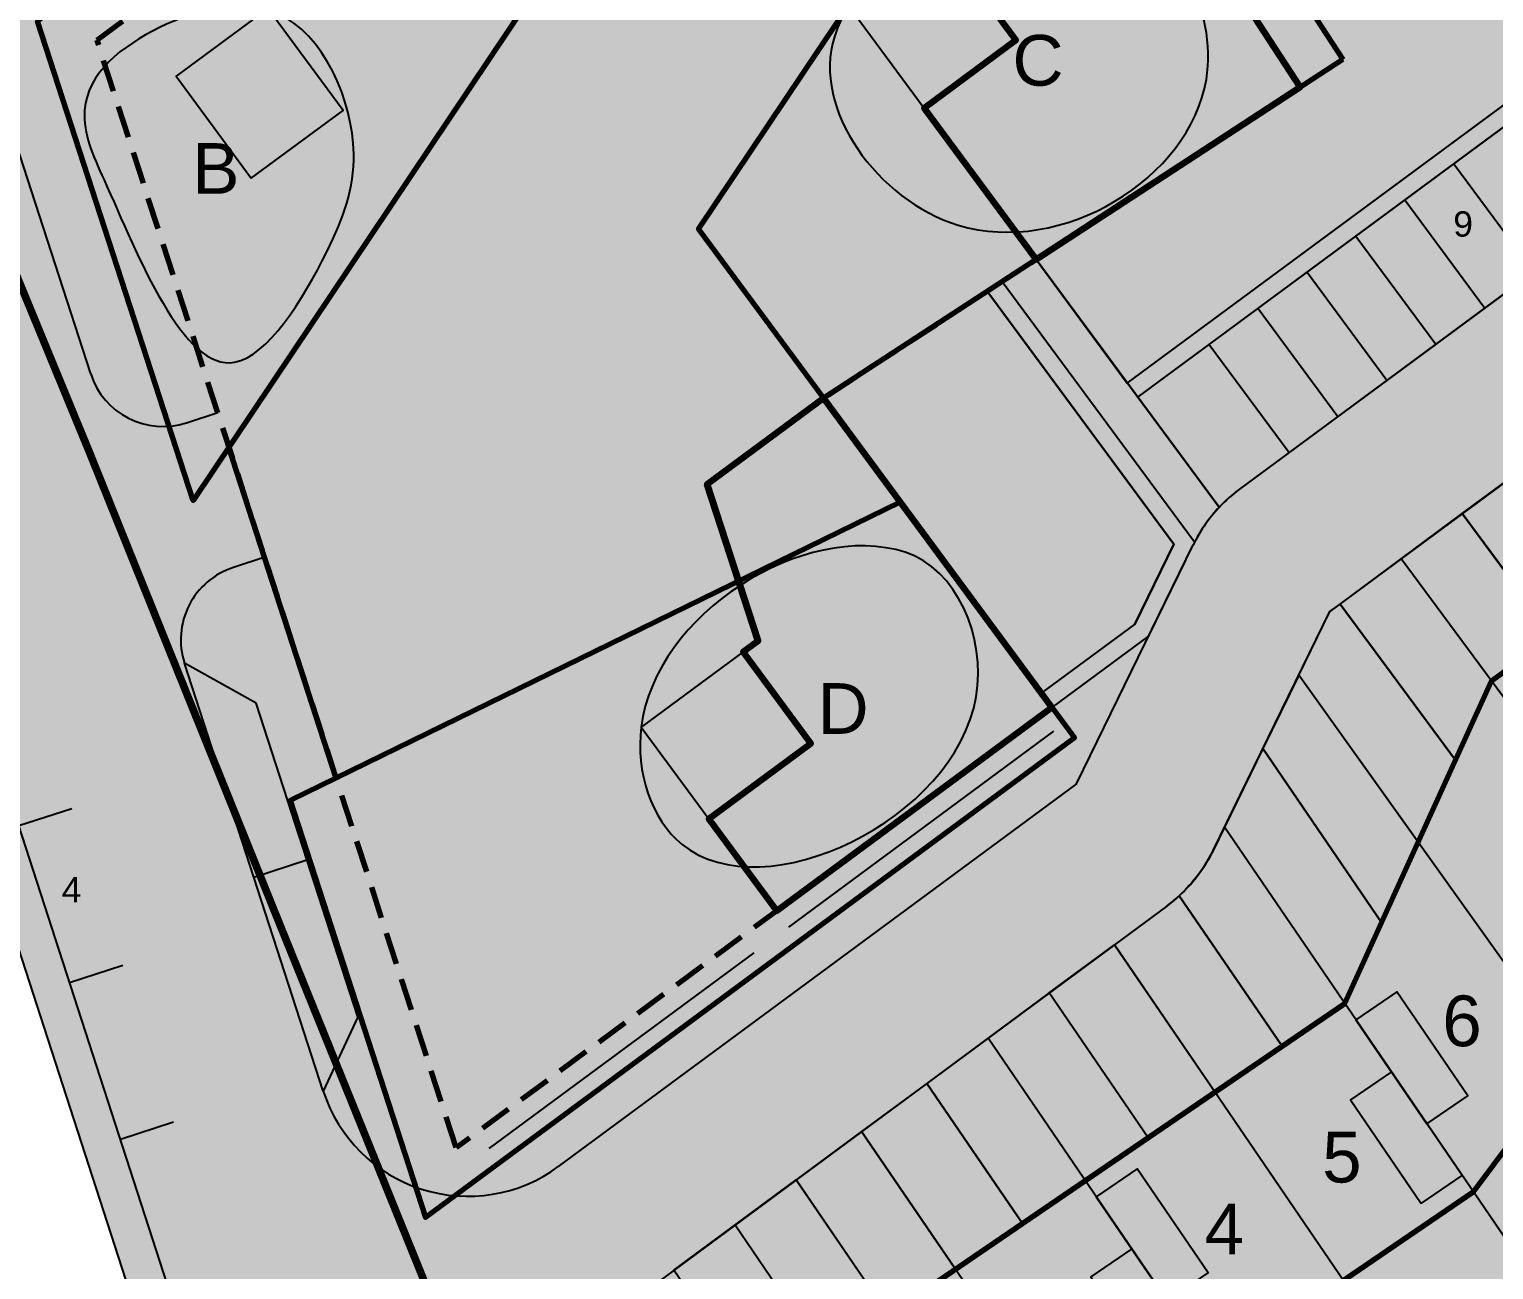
# Model space of a CAD drawing. Header units: metres. Extents: x -664657 to -643449, y -1076720 to -1062383.
# Drawn here: x -646965.5 to -646907.7, y -1071173.5 to -1071124.6 of the extents above; entities that cross this region are included whole.
import ezdxf

# ---------------------------------------------------------------- set-up
doc = ezdxf.new("R2010")
doc.units = ezdxf.units.M
doc.header["$LTSCALE"] = 0.1
doc.linetypes.add('DASHED', pattern=[19.049999999999997, 12.7, -6.35])
doc.linetypes.add('EVENDASH', pattern=[6.35, 3.175, -3.175])
for name, color, linetype in [('AA_THER_katastr', 7, 'Continuous'), ('AA_THER_popis', 6, 'Continuous'), ('AA_THER_slabá', 4, 'Continuous'), ('AA_THER_srafy', 52, 'Continuous')]:
    doc.layers.add(name, color=color, linetype=linetype)
doc.layers.add('AA_THER_silná', color=1, linetype='Continuous', lineweight=70)
doc.layers.add('skica', color=3, linetype='Continuous', lineweight=90)
doc.layers.add('FLOATING-WINDOWS', color=2, linetype='Continuous', plot=False)
doc.styles.get("Standard").update_dxf_attribs({"font": 'arial.ttf', "width": 0.8})

msp = doc.modelspace()

# ---------------------------------------------------------------- hatches: boundary and pattern name
at = {"layer": 'AA_THER_srafy', "linetype": 'ByBlock', "lineweight": -3}
h = msp.add_hatch(color=253, dxfattribs=at)
edge = h.paths.add_edge_path()
edge.add_line((-646943.763645994, -1071087.55378985), (-646946.9549999967, -1071081.754999991))
edge.add_line((-646946.9549999967, -1071081.754999991), (-646946.0106025647, -1071079.29932223))
edge.add_line((-646946.0106025647, -1071079.29932223), (-646944.3800000001, -1071072.86))
edge.add_line((-646944.3800000001, -1071072.86), (-646948.47, -1071071.5))
edge.add_line((-646948.47, -1071071.5), (-646950.2400000002, -1071077.43))
edge.add_line((-646950.2400000002, -1071077.43), (-646954.8328733232, -1071088.001738925))
edge.add_line((-646954.8328733232, -1071088.001738925), (-646961.4109463814, -1071098.720511982))
edge.add_arc((-646963.9678460688, -1071097.151351701), 3.000000000042801, 216.4842175972047, 328.46270687183585, ccw=False)
edge.add_line((-646966.3799080997, -1071098.935155714), (-646973.89, -1071088.78))
edge.add_line((-646973.89, -1071088.78), (-646977.6199999999, -1071081.17))
edge.add_line((-646977.6199999999, -1071081.17), (-646978.0099999999, -1071079.29))
edge.add_line((-646978.0099999999, -1071079.29), (-646979.4600000001, -1071073.54))
edge.add_line((-646979.4600000001, -1071073.54), (-646984.73, -1071057.5))
edge.add_line((-646984.73, -1071057.5), (-646987.0689906296, -1071072.390837943))
edge.add_line((-646987.0689906296, -1071072.390837943), (-646985.2308126302, -1071078.045233312))
edge.add_line((-646985.2308126302, -1071078.045233312), (-646983.9419958744, -1071081.856369554))
edge.add_arc((-646981.1000975508, -1071080.89532121), 3.00000000033812, 198.6840593348377, 206.3387099302505)
edge.add_line((-646983.7886581909, -1071082.22635152), (-646973.7288977607, -1071102.546156205))
edge.add_arc((-646976.4174584005, -1071103.877186515), 3.00000000000884, -14.537028604026318, 26.338709933209884, ccw=False)
edge.add_line((-646973.5135015257, -1071104.630203428), (-646981.3199169253, -1071134.735096551))
edge.add_line((-646981.3199169253, -1071134.735096551), (-646981.6665941335, -1071136.072032874))
edge.add_arc((-646987.4745078827, -1071134.565999049), 6.000000000057716, 313.5995146540207, 345.46297139756786, ccw=False)
edge.add_line((-646983.3368274267, -1071138.911065268), (-647016.1676804561, -1071170.174933781))
edge.add_line((-647016.1676804561, -1071170.174933781), (-647012.03, -1071174.52))
edge.add_line((-647012.03, -1071174.52), (-646979.8350850842, -1071143.861716896))
edge.add_arc((-646974.1802585499, -1071149.799977321), 8.20000000060053, 44.11715340401622, 133.5994816305512, ccw=False)
edge.add_arc((-646969.7291674326, -1071145.483985213), 1.99999999971107, -1.8928618928928245, 44.11715369833519, ccw=False)
edge.add_line((-646967.7302587553, -1071145.550046539), (-646967.8593217022, -1071149.455282166))
edge.add_arc((-646965.8604130247, -1071149.521343492), 1.999999999926674, 178.1071381205503, 197.9687040665722)
edge.add_line((-646967.7628633542, -1071150.138338421), (-646959.8499537408, -1071174.53710862))
edge.add_arc((-646954.1426027524, -1071172.686123832), 5.999999999415523, 197.9687040563406, 221.2566444938539)
edge.add_line((-646958.6531827872, -1071176.642721833), (-646932.5323549913, -1071206.4208505))
edge.add_line((-646932.5323549913, -1071206.4208505), (-646928.0217749559, -1071202.464252498))
edge.add_line((-646928.0217749559, -1071202.464252498), (-646943.8429547406, -1071184.427874364))
edge.add_arc((-646939.3323747051, -1071180.471276363), 6.00000000005129, 126.4577049031493, 221.2566444911268, ccw=False)
edge.add_line((-646942.8977500653, -1071175.645501965), (-646940.0172591611, -1071173.517339633))
edge.add_line((-646940.0172591611, -1071173.517339633), (-646935.1880863826, -1071169.949453484))
edge.add_line((-646935.1880863826, -1071169.949453484), (-646932.6125275672, -1071168.046580871))
edge.add_line((-646932.6125275672, -1071168.046580871), (-646930.0369687522, -1071166.143708258))
edge.add_line((-646930.0369687522, -1071166.143708258), (-646925.2077959734, -1071162.575822109))
edge.add_line((-646925.2077959734, -1071162.575822109), (-646922.6322371583, -1071160.672949496))
edge.add_line((-646922.6322371583, -1071160.672949496), (-646920.5666183375, -1071159.146830403))
edge.add_line((-646920.5666183375, -1071159.146830403), (-646920.0757018166, -1071158.742197959))
edge.add_arc((-646924.1319936971, -1071154.321056006), 5.999999999391709, 312.5356366860422, 333.9524619464597)
edge.add_line((-646918.7414135634, -1071156.955756333), (-646918.2912691849, -1071156.034763794))
edge.add_line((-646918.2912691849, -1071156.034763794), (-646916.7755265852, -1071152.933564063))
edge.add_line((-646916.7755265852, -1071152.933564063), (-646915.3602294609, -1071150.037875137))
edge.add_line((-646915.3602294609, -1071150.037875137), (-646914.1326889945, -1071147.52633514))
edge.add_line((-646914.1326889945, -1071147.52633514), (-646913.7333428859, -1071147.23129052))
edge.add_line((-646913.7333428859, -1071147.23129052), (-646908.9075684877, -1071143.66591516))
edge.add_line((-646908.9075684877, -1071143.66591516), (-646906.3338221421, -1071141.764381635))
edge.add_line((-646906.3338221421, -1071141.764381635), (-646903.7600757965, -1071139.862848109))
edge.add_line((-646903.7600757965, -1071139.862848109), (-646898.9343013983, -1071136.297472749))
edge.add_line((-646898.9343013983, -1071136.297472749), (-646896.2566988183, -1071134.319208231))
edge.add_line((-646896.2566988183, -1071134.319208231), (-646895.8530737564, -1071134.021002237))
edge.add_arc((-646892.2876983957, -1071138.846776635), 6.000000000061672, 36.45770490380988, 126.4577049102623, ccw=False)
edge.add_line((-646887.4619239976, -1071135.281401275), (-646855.9674747104, -1071177.908853277))
edge.add_line((-646855.9674747104, -1071177.908853277), (-646852.7505920512, -1071175.532158217))
edge.add_line((-646852.7505920512, -1071175.532158217), (-646871.1716980784, -1071150.598990494))
edge.add_line((-646871.1716980784, -1071150.598990494), (-646872.9546860312, -1071148.186325142))
edge.add_arc((-646870.5463476254, -1071146.402954207), 2.996749200212713, 126.3955180907324, 216.5198917173228, ccw=False)
edge.add_line((-646872.3244865122, -1071143.990750263), (-646865.8898200392, -1071139.236694353))
edge.add_line((-646865.8898200392, -1071139.236694353), (-646882.5201316997, -1071116.710424452))
edge.add_line((-646882.5201316997, -1071116.710424452), (-646917.6980643548, -1071142.700560742))
edge.add_arc((-646914.1326889998, -1071147.526335133), 5.999999991615833, 126.4577049021224, 136.7482934835063)
edge.add_arc((-646914.1326889946, -1071147.52633514), 6.000000000107399, 136.7482934684407, 153.9524619449054)
edge.add_line((-646919.523269129, -1071144.891634813), (-646924.1319936977, -1071154.321056005))
edge.add_line((-646924.1319936977, -1071154.321056005), (-646944.578677491, -1071169.427461025))
edge.add_arc((-646948.1440528512, -1071164.601686627), 6.000000000090314, 265.0480826939986, 306.4577049031493, ccw=False)
edge.add_line((-646948.6619710767, -1071170.579291558), (-646949.8181159872, -1071171.433473755))
edge.add_line((-646949.8181159872, -1071171.433473755), (-646950.2064456004, -1071170.236093086))
edge.add_arc((-646948.1440528512, -1071164.601686627), 6.000000000224966, 197.9687040588556, 249.8955808413032, ccw=False)
edge.add_line((-646953.8514038402, -1071166.452671416), (-646959.3277785907, -1071149.566745051))
edge.add_arc((-646956.4741030962, -1071148.641252657), 3.000000000147715, 107.9687040626853, 197.9687040606276, ccw=False)
edge.add_line((-646957.3995954909, -1071145.787577162), (-646956.163002763, -1071145.386530454))
edge.add_line((-646956.163002763, -1071145.386530454), (-646957.5738889528, -1071141.036185305))
edge.add_line((-646957.5738889528, -1071141.036185305), (-646958.9909454865, -1071143.149849888))
edge.add_line((-646958.9909454865, -1071143.149849888), (-646959.9419844218, -1071140.21740385))
edge.add_arc((-646960.1760726748, -1071137.226550679), 2.999999999512449, 197.9687040506817, 274.47530555324624, ccw=False)
edge.add_line((-646963.0297481689, -1071138.152043073), (-646967.1437174801, -1071125.466975667))
edge.add_arc((-646961.4363664911, -1071123.615990878), 5.99999999996921, 148.4627068773702, 197.9687040546258, ccw=False)
edge.add_line((-646966.5501658663, -1071120.477670316), (-646965.1014984692, -1071118.117110174))
edge.add_arc((-646962.5445987814, -1071119.686270455), 3.000000000317902, 104.8599999037213, 148.4627068802776, ccw=False)
edge.add_line((-646963.3139729949, -1071116.786604385), (-646962.550381358, -1071116.583999084))
edge.add_arc((-646963.3197555714, -1071113.684333014), 3.000000000311036, 284.8599999015723, 328.4627068692089)
edge.add_line((-646960.7628558839, -1071115.253493295), (-646943.763645994, -1071087.55378985))
edge = h.paths.add_edge_path(flags=16)
edge.add_line((-646884.9921548674, -1071125.996745103), (-646884.9925623391, -1071125.997046257))
edge.add_arc((-646884.0984816557, -1071127.206341454), 1.503919925093023, 37.5442224063961, 126.4770100766178, ccw=False)
edge.add_line((-646882.9060487442, -1071126.289892387), (-646873.9827131864, -1071138.377635052))
edge.add_arc((-646875.1899562654, -1071139.26883825), 1.500559559649161, -143.5412268152146, 36.43524601080202, ccw=False)
edge.add_line((-646876.3968332908, -1071140.160537099), (-646885.2905414575, -1071128.123275787))
edge.add_arc((-646884.0984816558, -1071127.206341454), 1.503919925201048, 126.45770667470251, 217.567542819109, ccw=False)
h = msp.add_hatch(color=9, dxfattribs=at)
edge = h.paths.add_edge_path()
edge.add_line((-646971.23, -1071144.31), (-646960.8000000002, -1071176.47))
edge.add_line((-646960.8000000002, -1071176.47), (-646933.6600000001, -1071207.41))
edge.add_line((-646933.6600000001, -1071207.41), (-646932.5323549913, -1071206.4208505))
edge.add_line((-646932.5323549913, -1071206.4208505), (-646958.6531827872, -1071176.642721833))
edge.add_arc((-646954.1426027517, -1071172.686123832), 5.999999999897753, 197.9687040546258, 221.2566444894554, ccw=False)
edge.add_line((-646959.8499537407, -1071174.53710862), (-646967.7628633542, -1071150.138338421))
edge.add_arc((-646965.8604130242, -1071149.521343492), 2.00000000033292, 178.107138107658, 197.968704056112, ccw=False)
edge.add_line((-646967.8593217022, -1071149.455282165), (-646967.7302587553, -1071145.550046539))
edge.add_arc((-646969.7291672159, -1071145.483978649), 2.00000000000913, 358.1069499542872, 404.1170230200595)
edge.add_arc((-646974.1802551275, -1071149.799974061), 8.200000000015821, 44.1171536990397, 133.5995146556569)
edge.add_line((-646979.8350850842, -1071143.861716896), (-647012.03, -1071174.52))
edge.add_line((-647012.03, -1071174.52), (-647009.91, -1071175.17))
edge.add_line((-647009.91, -1071175.17), (-647005.7607902088, -1071170.938814458))
edge.add_line((-647005.7607902088, -1071170.938814458), (-646998.8120946521, -1071163.678466443))
edge.add_line((-646998.8120946521, -1071163.678466443), (-646997.33, -1071162.17))
edge.add_line((-646997.33, -1071162.17), (-646995.5707895317, -1071160.681033727))
edge.add_line((-646995.5707895317, -1071160.681033727), (-646983.55, -1071150.74))
edge.add_line((-646983.55, -1071150.74), (-646981.43, -1071149.11))
edge.add_line((-646981.43, -1071149.11), (-646978.67, -1071146.84))
edge.add_line((-646978.67, -1071146.84), (-646971.23, -1071144.31))
edge = h.paths.add_edge_path()
edge.add_line((-646973.7288977607, -1071102.546156205), (-646983.7886581909, -1071082.22635152))
edge.add_arc((-646981.1000975507, -1071080.89532121), 3.00000000042616, 198.6840593341254, 206.3387099292641, ccw=False)
edge.add_line((-646983.9419958744, -1071081.856369554), (-646985.2308126302, -1071078.045233312))
edge.add_line((-646985.2308126302, -1071078.045233312), (-646987.0689906296, -1071072.390837943))
edge.add_line((-646987.0689906296, -1071072.390837943), (-646988.02, -1071072.7))
edge.add_line((-646988.02, -1071072.7), (-646986.1800000002, -1071078.36))
edge.add_line((-646986.1800000002, -1071078.36), (-646983.85, -1071085.25))
edge.add_line((-646983.85, -1071085.25), (-646979.0900000001, -1071104.36))
edge.add_line((-646979.0900000001, -1071104.36), (-646977.54, -1071116.46))
edge.add_line((-646977.54, -1071116.46), (-646982.0747776894, -1071133.713384282))
edge.add_arc((-646987.8776870866, -1071132.188181827), 6.000000000101632, 313.5995146548258, 345.27378918375956, ccw=False)
edge.add_line((-646983.7400066304, -1071136.533248045), (-647017.5469072748, -1071168.726578375))
edge.add_line((-647017.5469072748, -1071168.726578375), (-647016.1676804561, -1071170.174933781))
edge.add_line((-647016.1676804561, -1071170.174933781), (-646983.3368274267, -1071138.911065268))
edge.add_arc((-646987.4745078828, -1071134.565999049), 6.000000000134794, 313.5995146548258, 345.4629713999991)
edge.add_line((-646981.6665941335, -1071136.072032874), (-646976.838623313, -1071117.453302239))
edge.add_line((-646976.838623313, -1071117.453302239), (-646973.5135015257, -1071104.630203428))
edge.add_arc((-646976.4174584005, -1071103.877186515), 3.000000000170767, 345.4629713959737, 386.3387099332099)
edge = h.paths.add_edge_path()
edge.add_arc((-646955.844273324, -1071114.886212643), 1.999999999878238, 148.4627068731494, 306.45770488977746, ccw=False)
edge.add_line((-646957.5488731156, -1071113.840105789), (-646952.9757487756, -1071106.388336627))
edge.add_arc((-646950.4188490883, -1071107.957496909), 3.000000000042801, 36.45770489335388, 148.4627068718358, ccw=False)
edge.add_line((-646948.0059618889, -1071106.174809229), (-646947.2044709428, -1071107.259635958))
edge.add_arc((-646949.6173581422, -1071109.042323638), 3.000000000094067, -53.54229510664612, 36.45770489693041, ccw=False)
edge.add_line((-646947.8346704625, -1071111.455210837), (-646952.1778674201, -1071114.664048659))
edge.add_line((-646952.1778674201, -1071114.664048659), (-646950.9894089672, -1071116.272640126))
edge.add_line((-646950.9894089672, -1071116.272640126), (-646942.9464516352, -1071110.33034786))
edge.add_line((-646942.9464516352, -1071110.33034786), (-646949.9215319614, -1071100.889500635))
edge.add_line((-646949.9215319614, -1071100.889500635), (-646941.8438245453, -1071088.840888829))
edge.add_line((-646941.8438245453, -1071088.840888829), (-646943.763645994, -1071087.55378985))
edge.add_line((-646943.763645994, -1071087.55378985), (-646950.563314055, -1071098.633645327))
edge.add_line((-646950.563314055, -1071098.633645327), (-646960.7628558839, -1071115.253493295))
edge.add_arc((-646963.3197555714, -1071113.684333014), 3.000000000263805, 284.85999990157234, 328.46270686920883, ccw=False)
edge.add_line((-646962.550381358, -1071116.583999084), (-646963.3139729949, -1071116.786604385))
edge.add_arc((-646962.5445987813, -1071119.686270455), 3.000000000370747, 104.8599999058703, 148.4627068802776)
edge.add_line((-646965.1014984691, -1071118.117110174), (-646966.5501658663, -1071120.477670316))
edge.add_arc((-646961.4363664911, -1071123.615990878), 6.000000000139699, 148.4627068773702, 197.9687040546258)
edge.add_line((-646967.1437174801, -1071125.466975667), (-646963.0297481689, -1071138.152043073))
edge.add_arc((-646960.1760726745, -1071137.226550679), 2.99999999996515, 197.9687040570837, 274.4753055459025)
edge.add_line((-646959.9419844218, -1071140.21740385), (-646965.1266704064, -1071124.230874474))
edge.add_line((-646965.1266704064, -1071124.230874474), (-646954.6558148711, -1071116.49480411))
h.paths.add_polyline_path([(-646889.0194149902, -1071102.855589092), (-646902.7790705725, -1071089.028578552), (-646901.5900000003, -1071088.12), (-646911.58, -1071089.9), (-646913.49, -1071088.22), (-646918.5200000007, -1071092.049999999), (-646917.0400000013, -1071094.749999998), (-646915.1500000003, -1071097.91), (-646910.7255759692, -1071105.307449702), (-646902.465861119, -1071117.452667888), (-646910.5300023727, -1071105.179996441), (-646899.8900000001, -1071098.24), (-646893.3400000001, -1071108.18), (-646890.77, -1071106.19), (-646887.0850000033, -1071110.799999995), (-646882.5201316997, -1071116.710424452), (-646865.8898207119, -1071139.23669485), (-646863.4769333447, -1071137.454007046)])
h = msp.add_hatch(color=254, dxfattribs=at)
edge = h.paths.add_edge_path()
edge.add_line((-646947.2044709427, -1071107.259635958), (-646948.0059618889, -1071106.174809229))
edge.add_arc((-646950.4188490883, -1071107.957496909), 2.999999999955712, 36.45770489335393, 148.4627068718358)
edge.add_line((-646952.9757487756, -1071106.388336627), (-646957.5488731156, -1071113.840105789))
edge.add_arc((-646955.8442733241, -1071114.886212644), 1.999999999977428, 148.46270686572, 306.4577048991057)
edge.add_line((-646954.655814871, -1071116.49480411), (-646947.8346704625, -1071111.455210837))
edge.add_arc((-646949.6173581422, -1071109.042323638), 2.999999999955712, 306.4577048933539, 396.4577048920328)
h.paths.add_polyline_path([(-646946.0106025647, -1071079.29932223), (-646946.9549999967, -1071081.754999991), (-646943.763645994, -1071087.55378985), (-646941.8438245453, -1071088.840888829), (-646939.5771764257, -1071085.459983593), (-646938.7415941444, -1071084.213639053), (-646927.2145595222, -1071092.391335909), (-646934.098996475, -1071084.564050931)])
edge = h.paths.add_edge_path()
edge.add_line((-646876.3968332908, -1071140.160537099), (-646885.2905414575, -1071128.123275787))
edge.add_arc((-646884.0984816558, -1071127.206341454), 1.503919925201048, 126.45770667470251, 217.567542819109, ccw=False)
edge.add_line((-646884.9921548674, -1071125.996745103), (-646884.9925623393, -1071125.997046257))
edge.add_arc((-646884.0984816559, -1071127.206341454), 1.503919925093023, 37.544222400990805, 126.4770100766178, ccw=False)
edge.add_line((-646882.9060487442, -1071126.289892387), (-646873.9827131864, -1071138.377635052))
edge.add_arc((-646875.1899562654, -1071139.26883825), 1.500559559649161, -143.5412268152146, 36.43524601080202, ccw=False)
edge = h.paths.add_edge_path()
edge.add_line((-646857.4986706169, -1071140.497093641), (-646859.5784729104, -1071137.682058575))
edge.add_line((-646859.5784729104, -1071137.682058575), (-646861.0640459774, -1071135.671319242))
edge.add_line((-646861.0640459774, -1071135.671319242), (-646862.6726374436, -1071136.859777695))
edge.add_line((-646862.6726374436, -1071136.859777695), (-646863.4772336172, -1071137.454228893))
edge.add_line((-646863.4772336172, -1071137.454228893), (-646872.3244865122, -1071143.990750263))
edge.add_arc((-646870.5417988317, -1071146.403637462), 3.000000000321867, 126.4577049103023, 216.4577048978645)
edge.add_line((-646872.9546860312, -1071148.186325142), (-646871.1716980783, -1071150.598990494))
edge.add_line((-646871.1716980783, -1071150.598990494), (-646868.758810879, -1071148.816302814))
edge.add_line((-646868.758810879, -1071148.816302814), (-646857.4986706169, -1071140.497093641))
h.paths.add_polyline_path([(-646883.6242044396, -1071100.910548182), (-646887.8488994222, -1071104.031834457), (-646889.0194149902, -1071102.855589092), (-646882.7799253248, -1071111.307406591), (-646878.3542136315, -1071108.037606749)])
h.paths.add_polyline_path([(-646954.0196220342, -1071101.17647787), (-646952.7409726481, -1071101.17647787), (-646952.7409726481, -1071099.671361909), (-646954.0196220342, -1071099.671361909)])
h.paths.add_polyline_path([(-646964.4247783489, -1071159.257246569), (-646963.1478342834, -1071159.257246569), (-646963.1478342834, -1071157.757246569), (-646964.4247783489, -1071157.757246569)])
h = msp.add_hatch(color=40, dxfattribs=at)
h.paths.add_polyline_path([(-646945.7374954597, -1071123.381162286), (-646958.9909454865, -1071143.149849888), (-646965.1266704064, -1071124.230874474), (-646952.1778674201, -1071114.664048659)])
edge = h.paths.add_edge_path(flags=16)
edge.add_spline(control_points=[(-646963.2699334668, -1071127.745866025), (-646963.1663508988, -1071126.282153013), (-646960.34350482, -1071124.076746088), (-646954.7000860051, -1071122.804384294), (-646951.9514224957, -1071128.987718427), (-646953.6589548942, -1071133.653795674), (-646958.2413300083, -1071140.948273243), (-646961.713322869, -1071132.068751388), (-646963.3371062697, -1071128.695076953), (-646963.2699334668, -1071127.745866025)], knot_values=[0, 0, 0, 0, 4.402120642625982, 9.083530676152414, 15.39666463992986, 19.40593521739963, 25.07996249959218, 33.93143321165299, 36.78618751834432, 36.78618751834432, 36.78618751834432, 36.78618751834432], degree=3, periodic=0)
h.paths.add_polyline_path([(-646922.8534605501, -1071095.485257853), (-646942.9464516358, -1071110.33034786), (-646949.9215319615, -1071100.889500635), (-646938.7415941444, -1071084.213639053)])
edge = h.paths.add_edge_path(flags=16)
edge.add_spline(control_points=[(-646927.5332333753, -1071096.431931873), (-646928.104870044, -1071099.802542099), (-646937.6992693299, -1071105.421338263), (-646945.3739058799, -1071092.33702386), (-646935.7844012979, -1071087.933115632), (-646926.8142498203, -1071092.192502433), (-646927.5332333753, -1071096.431931873)], knot_values=[0, 0, 0, 0, 10.25621938013943, 21.58973532867855, 25.76791193501132, 38.66780704821497, 38.66780704821497, 38.66780704821497, 38.66780704821497], degree=3, periodic=0)
h.paths.add_polyline_path([(-646913.6260474339, -1071125.751148394), (-646934.1135807412, -1071139.114257518), (-646939.044383437, -1071132.440362341), (-646923.9491109226, -1071109.924434335)])
edge = h.paths.add_edge_path(flags=16)
edge.add_spline(control_points=[(-646933.6856506076, -1071124.858596132), (-646932.4627138401, -1071121.014272011), (-646922.8833839836, -1071115.813503512), (-646916.1014701566, -1071128.286762361), (-646928.681287728, -1071135.937492637), (-646934.5836299467, -1071127.681410627), (-646933.6856506076, -1071124.858596132)], knot_values=[0, 0, 0, 0, 12.1024634087545, 20.07452992685351, 31.43052843511492, 40.31713842318013, 40.31713842318013, 40.31713842318013, 40.31713842318013], degree=3, periodic=0)
h.paths.add_polyline_path([(-646931.0848399295, -1071143.213691209), (-646955.1530887386, -1071154.983548173), (-646949.8181159872, -1071171.433473755), (-646924.2124656949, -1071152.515524622)])
edge = h.paths.add_edge_path(flags=16)
edge.add_spline(control_points=[(-646930.8877571827, -1071145.191356133), (-646928.8724507022, -1071145.839149342), (-646925.2422394771, -1071153.990915532), (-646939.3010253406, -1071160.704257856), (-646943.0784956658, -1071149.059407287), (-646934.8544867722, -1071143.916304165), (-646930.8877571827, -1071145.191356133)], knot_values=[0, 0, 0, 0, 6.350579995331646, 19.33628423506281, 24.23717968641687, 36.73703210189406, 36.73703210189406, 36.73703210189406, 36.73703210189406], degree=3, periodic=0)
h = msp.add_hatch(color=9, dxfattribs=at)
edge = h.paths.add_edge_path()
edge.add_spline(control_points=[(-646963.2699334668, -1071127.745866025), (-646963.1663508988, -1071126.282153013), (-646960.34350482, -1071124.076746088), (-646954.7000860051, -1071122.804384294), (-646951.9514224957, -1071128.987718427), (-646953.6589548942, -1071133.653795674), (-646958.2413300083, -1071140.948273243), (-646961.713322869, -1071132.068751388), (-646963.3371062697, -1071128.695076953), (-646963.2699334668, -1071127.745866025)], knot_values=[0, 0, 0, 0, 4.402120642625982, 9.083530676152414, 15.39666463992986, 19.40593521739963, 25.07996249959218, 33.93143321165299, 36.78618751834432, 36.78618751834432, 36.78618751834432, 36.78618751834432], degree=3, periodic=0)
edge = h.paths.add_edge_path()
edge.add_spline(control_points=[(-646927.5332333753, -1071096.431931873), (-646928.104870044, -1071099.802542099), (-646937.6992693299, -1071105.421338263), (-646945.3739058799, -1071092.33702386), (-646935.7844012979, -1071087.933115632), (-646926.8142498203, -1071092.192502433), (-646927.5332333753, -1071096.431931873)], knot_values=[0, 0, 0, 0, 10.25621938013943, 21.58973532867855, 25.76791193501132, 38.66780704821497, 38.66780704821497, 38.66780704821497, 38.66780704821497], degree=3, periodic=0)
edge = h.paths.add_edge_path()
edge.add_spline(control_points=[(-646933.6856506076, -1071124.858596132), (-646932.4627138401, -1071121.014272011), (-646922.8833839836, -1071115.813503512), (-646916.1014701566, -1071128.286762361), (-646928.681287728, -1071135.937492637), (-646934.5836299467, -1071127.681410627), (-646933.6856506076, -1071124.858596132)], knot_values=[0, 0, 0, 0, 12.1024634087545, 20.07452992685351, 31.43052843511492, 40.31713842318013, 40.31713842318013, 40.31713842318013, 40.31713842318013], degree=3, periodic=0)
edge = h.paths.add_edge_path()
edge.add_spline(control_points=[(-646930.8877571827, -1071145.191356133), (-646928.8724507022, -1071145.839149342), (-646925.2422394771, -1071153.990915532), (-646939.3010253406, -1071160.704257856), (-646943.0784956658, -1071149.059407287), (-646934.8544867722, -1071143.916304165), (-646930.8877571827, -1071145.191356133)], knot_values=[0, 0, 0, 0, 6.350579995331646, 19.33628423506281, 24.23717968641687, 36.73703210189406, 36.73703210189406, 36.73703210189406, 36.73703210189406], degree=3, periodic=0)
for color, points in [(65, [(-646950.9894089672, -1071116.272640126), (-646938.1206772362, -1071106.764972501), (-646929.580517045, -1071118.324172379), (-646939.0443834366, -1071132.440362341), (-646931.0848399404, -1071143.213691215), (-646953.3383493485, -1071154.096104171), (-646957.5738889528, -1071141.036185305), (-646945.7374954597, -1071123.381162286)]), (63, [(-646925.7235102333, -1071133.641786719), (-646922.1255189435, -1071138.511707133), (-646903.630789416, -1071124.847443637), (-646904.64, -1071123.54), (-646906.72, -1071120.46), (-646909.2467658401, -1071116.715559739), (-646918.0379830399, -1071122.647914314), (-646915.3012059843, -1071126.843780004)]), (66, [(-646903.2029697385, -1071125.40168883), (-646903.630789416, -1071124.847443637), (-646922.1255189445, -1071138.511707134), (-646921.7095584858, -1071139.074714147)]), (53, [(-646934.1135807408, -1071139.114257518), (-646927.6289285276, -1071134.933342506), (-646920.2901206411, -1071144.866498947), (-646921.8322325387, -1071148.021650094), (-646925.5197699931, -1071150.746074009)])]:
    msp.add_hatch(color=color, dxfattribs=at).paths.add_polyline_path(points)
h = msp.add_hatch(color=254, dxfattribs=at)
edge = h.paths.add_edge_path()
edge.add_line((-646903.2029697385, -1071125.40168883), (-646899.963763609, -1071129.598116721))
edge.add_line((-646899.963763609, -1071129.598116721), (-646917.6980643548, -1071142.700560742))
edge.add_arc((-646914.1326889998, -1071147.526335133), 5.999999991615833, 126.4577049021224, 136.7482934835063)
edge.add_line((-646918.5027923647, -1071143.415107035), (-646921.7095584858, -1071139.074714147))
edge.add_line((-646921.7095584858, -1071139.074714147), (-646903.2029697385, -1071125.40168883))
h = msp.add_hatch(color=9, dxfattribs=at)
edge = h.paths.add_edge_path()
edge.add_line((-646927.0659215144, -1071134.517382048), (-646925.723510233, -1071133.64178672))
edge.add_line((-646925.723510233, -1071133.64178672), (-646918.5027923646, -1071143.415107035))
edge.add_arc((-646914.1326889938, -1071147.526335141), 6.00000000093522, 136.7482934697723, 152.9007041285857)
edge.add_line((-646919.473999412, -1071144.793131338), (-646927.0659215144, -1071134.517382048))
h = msp.add_hatch(color=63, dxfattribs=at)
h.paths.add_polyline_path([(-646935.1880863826, -1071169.949453484), (-646931.5511196307, -1071175.279432639), (-646928.9078594109, -1071173.475776516), (-646932.6125275672, -1071168.046580871)])
h.paths.add_polyline_path([(-646924.4653963449, -1071190.986090983), (-646919.372929256, -1071187.449228141), (-646923.8350765655, -1071180.909945885), (-646928.9563932415, -1071184.404529623)])
h.paths.add_polyline_path([(-646918.7137598894, -1071177.415362147), (-646914.2804621666, -1071183.912365298), (-646909.1879950776, -1071180.375502456), (-646913.5924432136, -1071173.920778409)])
h.paths.add_polyline_path([(-646925.2077959735, -1071162.575822109), (-646922.6322371583, -1071160.672949496), (-646918.6652260586, -1071166.48660904), (-646921.3084862786, -1071168.290265163)])
h.paths.add_polyline_path([(-646916.7755265852, -1071152.933564063), (-646912.0906333801, -1071159.799280697), (-646910.6494948544, -1071156.63320127), (-646915.3602294609, -1071150.037875137)])
h.paths.add_polyline_path([(-646908.4711265368, -1071170.426194671), (-646904.5477280713, -1071165.176060352), (-646898.8146142751, -1071173.202781957), (-646899.85, -1071173.89), (-646904.0955279882, -1071176.838639613)])
h.paths.add_polyline_path([(-646900.6243296062, -1071159.925926034), (-646895.6376960616, -1071156.241704829), (-646888.2749432, -1071166.207271051), (-646893.4471944122, -1071169.640256721)])
h.paths.add_polyline_path([(-646908.9075684877, -1071143.66591516), (-646906.3338221421, -1071141.764381635), (-646902.768446782, -1071146.590156032), (-646905.3421931276, -1071148.491689558)])
h.paths.add_polyline_path([(-646895.3689260382, -1071141.123247147), (-646898.9343013983, -1071136.297472749), (-646896.2566988183, -1071134.319208231), (-646893.605, -1071137.16), (-646890.59, -1071140.39), (-646885.5437846123, -1071148.784128034), (-646892.6745353326, -1071139.132579237)])
h.paths.add_polyline_path([(-646883.1026919875, -1071162.774285381), (-646881.68, -1071161.83), (-646879.91, -1071161.24), (-646881.97, -1071155.84), (-646885.5153804736, -1071148.763142506), (-646890.6510625168, -1071152.557483623)])
h = msp.add_hatch(color=66, dxfattribs=at)
h.paths.add_polyline_path([(-646927.0659215145, -1071134.517382047), (-646927.6532264501, -1071134.900455003), (-646925.041964381, -1071138.434826667), (-646924.4762884174, -1071138.022478662)])
h.paths.add_polyline_path([(-646924.4762884174, -1071138.022478662), (-646925.041964381, -1071138.434826667), (-646920.2901206411, -1071144.866498947), (-646920.3917775477, -1071145.074488332), (-646919.8644930207, -1071145.589776728), (-646919.8211966649, -1071145.501192659), (-646919.5232691284, -1071144.891634812, -0.004589191380971152), (-646919.473999412, -1071144.793131338)])
h.paths.add_polyline_path([(-646919.8644930207, -1071145.589776728), (-646920.3917775477, -1071145.074488332), (-646921.8322325387, -1071148.021650094), (-646925.5197699931, -1071150.746074009), (-646925.1038095346, -1071151.309081022), (-646921.2785324422, -1071148.482892402)])
h = msp.add_hatch(color=254, dxfattribs=at)
h.paths.add_polyline_path([(-646940.0172591611, -1071173.517339633), (-646935.1880863826, -1071169.949453484), (-646931.5511196307, -1071175.279432639), (-646936.5072325431, -1071178.661287869)])
h.paths.add_polyline_path([(-646930.036968752, -1071166.143708258), (-646926.2645991908, -1071171.672120393), (-646921.3084862784, -1071168.290265163), (-646925.2077959734, -1071162.575822109)])
edge = h.paths.add_edge_path()
edge.add_line((-646916.7755265852, -1071152.933564063), (-646918.2912691849, -1071156.034763794))
edge.add_line((-646918.2912691849, -1071156.034763794), (-646918.7414135634, -1071156.955756333))
edge.add_arc((-646924.1319936971, -1071154.321056006), 5.999999999384682, 312.5356366860421, 333.9524619464597, ccw=False)
edge.add_line((-646920.0757018166, -1071158.742197959), (-646916.0219658382, -1071164.682952917))
edge.add_line((-646916.0219658382, -1071164.682952917), (-646913.5439093822, -1071162.992025302))
edge.add_line((-646913.5439093822, -1071162.992025302), (-646912.0906333801, -1071159.799280697))
edge.add_line((-646912.0906333801, -1071159.799280697), (-646916.7755265852, -1071152.933564063))
h.paths.add_polyline_path([(-646908.9075684877, -1071143.66591516), (-646905.3421931276, -1071148.491689558), (-646907.7550803266, -1071150.274377238), (-646909.1770326877, -1071153.398306018), (-646913.7333428859, -1071147.23129052)])
h.paths.add_polyline_path([(-646898.9343013983, -1071136.297472749), (-646895.3689260382, -1071141.123247147), (-646900.1947004364, -1071144.688622507), (-646903.7600757965, -1071139.862848109)])
h = msp.add_hatch(color=23, dxfattribs=at)
h.paths.add_polyline_path([(-646892.6745353325, -1071139.132579237), (-646897.7818132371, -1071142.905934827), (-646896.3063630926, -1071144.902972674), (-646894.7311825902, -1071143.739198886), (-646891.7802823016, -1071147.73327458), (-646893.3554628037, -1071148.897048367), (-646891.8800126596, -1071150.894086214), (-646890.6510625166, -1071152.557483623), (-646885.5437846122, -1071148.784128034)])
h.paths.add_polyline_path([(-646902.7684467817, -1071146.590156032), (-646907.7550803265, -1071150.274377238), (-646906.2796301818, -1071152.271415085), (-646904.7044496796, -1071151.107641297), (-646901.7535493909, -1071155.101716991), (-646903.3287298932, -1071156.265490778), (-646900.6243296061, -1071159.925926034), (-646895.6376960615, -1071156.241704829)])
h.paths.add_polyline_path([(-646910.6494948542, -1071156.63320127), (-646913.5439093822, -1071162.992025302), (-646913.1067746782, -1071163.632646737), (-646911.4890503957, -1071162.528775735), (-646908.6900414367, -1071166.630726735), (-646910.3077657194, -1071167.734597737), (-646908.9082612401, -1071169.785573237), (-646908.471126537, -1071170.426194671), (-646904.5477280712, -1071165.176060352)])
h.paths.add_polyline_path([(-646918.6652260585, -1071166.48660904), (-646923.7865427346, -1071169.981192778), (-646923.3494080307, -1071170.621814213), (-646921.7316837484, -1071169.517943211), (-646918.9326747895, -1071173.619894211), (-646920.5503990721, -1071174.723765213), (-646919.1508945929, -1071176.774740713), (-646918.7137598895, -1071177.415362147), (-646913.5924432132, -1071173.920778409)])
h.paths.add_polyline_path([(-646928.9078594107, -1071173.475776516), (-646934.0291760869, -1071176.970360254), (-646933.5920413833, -1071177.610981688), (-646931.9743171006, -1071176.507110686), (-646929.1753081416, -1071180.609061686), (-646930.7930324243, -1071181.712932688), (-646928.9563932415, -1071184.404529623), (-646923.8350765654, -1071180.909945885)])
h = msp.add_hatch(color=53, dxfattribs=at)
h.paths.add_polyline_path([(-646923.8350765656, -1071180.909945885), (-646919.372929256, -1071187.449228141), (-646914.2804621666, -1071183.912365298), (-646918.7137598894, -1071177.415362147)])
h.paths.add_polyline_path([(-646932.6125275672, -1071168.046580871), (-646928.9078594109, -1071173.475776516), (-646926.2645991909, -1071171.672120393), (-646930.0369687522, -1071166.143708258)])
h.paths.add_polyline_path([(-646913.5924432136, -1071173.920778409), (-646909.1879950776, -1071180.375502456), (-646904.0955279882, -1071176.838639613), (-646908.4711265368, -1071170.426194671)])
h.paths.add_polyline_path([(-646918.6652260586, -1071166.48660904), (-646916.0219658383, -1071164.682952917), (-646920.0757018166, -1071158.742197959), (-646920.5666183375, -1071159.146830403), (-646922.6322371581, -1071160.672949496)])
h.paths.add_polyline_path([(-646898.8146142751, -1071173.202781957), (-646893.4471944122, -1071169.640256721), (-646900.6243296062, -1071159.925926034), (-646904.5477280713, -1071165.176060352)])
h.paths.add_polyline_path([(-646915.3602294609, -1071150.037875137), (-646914.1326889945, -1071147.52633514), (-646913.7333428859, -1071147.23129052), (-646909.1770326877, -1071153.398306018), (-646910.6494948543, -1071156.63320127)])
h.paths.add_polyline_path([(-646888.2749432, -1071166.207271051), (-646883.1026919875, -1071162.774285381), (-646890.6510625168, -1071152.557483623), (-646895.6376960616, -1071156.241704829)])
h.paths.add_polyline_path([(-646902.768446782, -1071146.590156032), (-646900.2148078296, -1071144.703478238), (-646903.7600757965, -1071139.862848109), (-646906.3338221419, -1071141.764381634)])
edge = h.paths.add_edge_path()
edge.add_line((-646928.9563932415, -1071184.404529623), (-646934.1603117997, -1071187.955477614))
edge.add_line((-646934.1603117997, -1071187.955477614), (-646939.2330946451, -1071180.521308246))
edge.add_line((-646939.2330946451, -1071180.521308246), (-646936.5072325431, -1071178.661287869))
edge.add_line((-646936.5072325431, -1071178.661287869), (-646940.0172591611, -1071173.517339633))
edge.add_line((-646940.0172591611, -1071173.517339633), (-646942.8977500653, -1071175.645501965))
edge.add_arc((-646939.3323747051, -1071180.471276363), 6.000000000090314, 126.4577049031493, 221.2566444911268)
edge.add_line((-646943.8429547406, -1071184.427874364), (-646932.9661339804, -1071196.827610338))
edge.add_line((-646932.9661339804, -1071196.827610338), (-646929.64, -1071194.58))
edge.add_line((-646929.64, -1071194.58), (-646924.4653963449, -1071190.986090983))
edge.add_line((-646924.4653963449, -1071190.986090983), (-646928.9563932415, -1071184.404529623))
h = msp.add_hatch(color=13, dxfattribs=at)
h.paths.add_polyline_path([(-646932.192536904, -1071179.661957188), (-646934.0291760869, -1071176.970360254), (-646939.2330946451, -1071180.521308246), (-646934.1603117996, -1071187.955477614), (-646928.9563932415, -1071184.404529623), (-646929.393527945, -1071183.763908188), (-646931.0112522278, -1071184.86777919), (-646933.8102611868, -1071180.76582819)])
h.paths.add_polyline_path([(-646923.5676278346, -1071173.776660715), (-646921.949903552, -1071172.672789713), (-646923.3494080312, -1071170.621814213), (-646923.786542735, -1071169.981192778), (-646928.9078594107, -1071173.475776516), (-646923.8350765654, -1071180.909945885), (-646918.7137598892, -1071177.415362147), (-646919.1508945925, -1071176.774740712), (-646920.7686188756, -1071177.878611715)])
h.paths.add_polyline_path([(-646913.3249944819, -1071166.787493239), (-646911.7072701992, -1071165.683622237), (-646913.1067746785, -1071163.632646737), (-646913.5439093825, -1071162.992025302), (-646918.6652260585, -1071166.48660904), (-646913.5924432132, -1071173.920778409), (-646908.471126537, -1071170.426194671), (-646908.90826124, -1071169.785573237), (-646910.5259855229, -1071170.889444239)])
h.paths.add_polyline_path([(-646906.37936054, -1071155.432226719), (-646904.8041800377, -1071154.268452931), (-646907.7550803265, -1071150.274377238), (-646910.6494948542, -1071156.63320127), (-646904.5477280712, -1071165.176060352), (-646900.6243296061, -1071159.925926034), (-646901.853279749, -1071158.262528625), (-646903.4284602512, -1071159.426302413)])
h.paths.add_polyline_path([(-646896.4060934506, -1071148.063784308), (-646894.8309129484, -1071146.90001052), (-646896.3063630925, -1071144.902972674), (-646897.7818132371, -1071142.905934827), (-646902.7684467817, -1071146.590156032), (-646895.6376960615, -1071156.241704829), (-646890.6510625167, -1071152.557483623), (-646891.8800126598, -1071150.894086214), (-646893.4551931618, -1071152.057860002)])
h = msp.add_hatch(color=33, dxfattribs=at)
h.paths.add_polyline_path([(-646931.9743171006, -1071176.507110686), (-646933.5920413833, -1071177.610981688), (-646930.7930324243, -1071181.712932688), (-646929.1753081416, -1071180.609061686)])
h.paths.add_polyline_path([(-646921.7316837484, -1071169.517943211), (-646923.3494080312, -1071170.621814213), (-646920.5503990722, -1071174.723765213), (-646918.9326747895, -1071173.619894211)])
h.paths.add_polyline_path([(-646911.4890503957, -1071162.528775735), (-646913.1067746785, -1071163.632646737), (-646910.3077657195, -1071167.734597737), (-646908.6900414367, -1071166.630726735)])
h.paths.add_polyline_path([(-646904.7044496796, -1071151.107641297), (-646906.2796301818, -1071152.271415085), (-646903.3287298932, -1071156.265490778), (-646901.7535493909, -1071155.101716991)])
h.paths.add_polyline_path([(-646894.7311825902, -1071143.739198886), (-646896.3063630925, -1071144.902972674), (-646893.3554628037, -1071148.897048367), (-646891.7802823016, -1071147.73327458)])
h = msp.add_hatch(color=254, dxfattribs=at)
h.paths.add_polyline_path([(-646924.1319936977, -1071154.321056005), (-646921.278532442, -1071148.482892402), (-646925.1038095347, -1071151.309081022), (-646924.2124656949, -1071152.515524622), (-646948.6619710767, -1071170.579291558, 0.1826758141340364), (-646944.578677491, -1071169.427461025)])
h.paths.add_polyline_path([(-646955.1530887386, -1071154.983548173), (-646953.3383493485, -1071154.096104171), (-646956.163002763, -1071145.386530454), (-646957.3995954909, -1071145.787577162, 0.4142135623594245), (-646959.3277785907, -1071149.566745051), (-646956.5021293742, -1071151.14805024), (-646952.4916623314, -1071163.513977382), (-646953.8514038402, -1071166.452671416, 0.2305321496963455), (-646950.2064456004, -1071170.236093086)])
h.paths.add_polyline_path([(-646954.4968958528, -1071157.331013811), (-646956.5895912155, -1071158.009708234), (-646953.8514038401, -1071166.452671416), (-646952.4916623314, -1071163.513977382)], flags=17)
h.paths.add_polyline_path([(-646956.5021293742, -1071151.14805024), (-646959.3277785907, -1071149.566745051), (-646956.5895912155, -1071158.009708234), (-646954.4968958528, -1071157.331013811)], flags=17)
h = msp.add_hatch(color=33, dxfattribs=at)
h.paths.add_polyline_path([(-646932.192536904, -1071179.661957188), (-646933.8102611868, -1071180.76582819), (-646931.0112522278, -1071184.86777919), (-646929.393527945, -1071183.763908188)])
h.paths.add_polyline_path([(-646921.949903552, -1071172.672789713), (-646923.5676278346, -1071173.776660715), (-646920.7686188756, -1071177.878611715), (-646919.1508945929, -1071176.774740713)])
h.paths.add_polyline_path([(-646911.7072701992, -1071165.683622237), (-646913.3249944819, -1071166.787493239), (-646910.5259855229, -1071170.889444239), (-646908.9082612401, -1071169.785573237)])
h.paths.add_polyline_path([(-646904.8041800377, -1071154.268452931), (-646906.37936054, -1071155.432226719), (-646903.4284602512, -1071159.426302413), (-646901.853279749, -1071158.262528625)])
h.paths.add_polyline_path([(-646894.8309129484, -1071146.90001052), (-646896.4060934506, -1071148.063784308), (-646893.4551931618, -1071152.057860002), (-646891.8800126596, -1071150.894086214)])

# ---------------------------------------------------------------- linework, layer by layer
at = {"layer": 'AA_THER_katastr', "color": 190, "linetype": 'EVENDASH', "lineweight": 120, "ltscale": 2, "const_width": 0.3}
msp.add_lwpolyline([(-646940.67, -1071085.15), (-646936.51, -1071086.33), (-646925.88, -1071094.68), (-646920.54, -1071099.98), (-646906.72, -1071120.46), (-646904.64, -1071123.54), (-646896.62, -1071133.93), (-646890.59, -1071140.39), (-646887.0700000001, -1071145.66), (-646881.97, -1071155.84), (-646879.91, -1071161.24), (-646881.68, -1071161.83), (-646899.85, -1071173.89), (-646929.64, -1071194.58), (-646933.68, -1071197.31), (-646947.92, -1071178.76), (-646955.5, -1071160.04), (-646963.08, -1071141.24), (-646968.88, -1071127.16), (-646971.16, -1071122.26), (-646960.72, -1071117.25), (-646949.12, -1071111.22), (-646955.39, -1071103.23), (-646943.47, -1071088.69)], close=True, dxfattribs=at)
at = {"layer": 'AA_THER_silná', "color": 1, "linetype": 'DASHED'}
msp.add_lwpolyline([(-646938.1206772366, -1071106.764972501), (-646929.5805170445, -1071118.324172379), (-646925.1594295681, -1071111.729731158), (-646915.3012059833, -1071126.843780004), (-646934.1135807408, -1071139.114257518), (-646925.1038095346, -1071151.309081022), (-646948.6099085484, -1071168.675841107), (-646962.7799573638, -1071124.983725073), (-646942.9464516354, -1071110.33034786), (-646949.9215319614, -1071100.889500635), (-646939.5771764257, -1071085.459983593), (-646924.1233585674, -1071096.423483042), (-646938.1206772366, -1071106.764972501)], close=True, dxfattribs=at)
at = {"layer": 'AA_THER_silná', "color": 1}
for points in [[(-646913.6260474339, -1071125.751148394), (-646934.1135807412, -1071139.114257518), (-646939.044383437, -1071132.440362341), (-646923.9491109226, -1071109.924434335)], [(-646945.7374954597, -1071123.381162286), (-646958.9909454865, -1071143.149849888), (-646965.1266704064, -1071124.230874474), (-646952.1778674201, -1071114.664048659)], [(-646885.5437846123, -1071148.784128034), (-646900.6243296062, -1071159.925926034), (-646908.4711265368, -1071170.426194671), (-646934.1603117997, -1071187.955477614), (-646939.2330946452, -1071180.521308246), (-646913.5439093822, -1071162.992025302), (-646907.7550803266, -1071150.274377238), (-646892.6745353326, -1071139.132579237)], [(-646931.0848399295, -1071143.213691209), (-646955.1530887386, -1071154.983548173), (-646949.8181159872, -1071171.433473755), (-646924.2124656949, -1071152.515524622)]]:
    msp.add_lwpolyline(points, close=True, dxfattribs=at)
for points in [[(-646931.0848399404, -1071143.213691215), (-646934.1135807512, -1071139.114257525)], [(-646953.3383493485, -1071154.096104171), (-646957.5738889528, -1071141.036185305)]]:
    msp.add_lwpolyline(points, dxfattribs=at)
at = {"layer": 'AA_THER_silná', "linetype": 'ByBlock', "lineweight": -3}
for points in [[(-646910.3077657196, -1071167.734597737), (-646908.6900414368, -1071166.630726735), (-646911.4890503958, -1071162.528775735), (-646913.1067746786, -1071163.632646737)], [(-646910.525985523, -1071170.889444239), (-646908.9082612402, -1071169.785573237), (-646911.7072701992, -1071165.683622237), (-646913.324994482, -1071166.787493239)], [(-646920.5503990724, -1071174.723765213), (-646918.9326747896, -1071173.619894211), (-646921.7316837485, -1071169.517943211), (-646923.3494080313, -1071170.621814213)], [(-646920.7686188758, -1071177.878611715), (-646919.150894593, -1071176.774740713), (-646921.949903552, -1071172.672789713), (-646923.5676278347, -1071173.776660715)]]:
    msp.add_lwpolyline(points, close=True, dxfattribs=at)
for points, start_tangent, end_tangent in [([(-646933.6856506076, -1071124.858596132), (-646922.8197563426, -1071119.52924698), (-646919.0072032033, -1071126.530552796), (-646928.7994220789, -1071132.281305061), (-646933.6856506076, -1071124.858596132)], (0.3031457463350161, 0.9529442042842731), (0.3031457463350161, 0.9529442042842731)), ([(-646963.2699334668, -1071127.745866025), (-646960.3113197024, -1071124.486223292), (-646955.663619759, -1071123.925433547), (-646952.6488511397, -1071129.472219158), (-646953.7144587637, -1071133.337284611), (-646957.3505647015, -1071137.693121983), (-646962.5026285431, -1071130.495568791), (-646963.2699334668, -1071127.745866025)], (0.07059045612389774, 0.9975053821931088), (0.07059045612389774, 0.9975053821931088)), ([(-646930.8877571827, -1071145.191356133), (-646928.0893129932, -1071150.892108398), (-646939.6941036186, -1071156.719401865), (-646941.3098649707, -1071152.092513982), (-646930.8877571827, -1071145.191356133)], (0.9520263418253773, -0.306016085313485), (0.9520263418253773, -0.306016085313485))]:
    msp.add_spline(points, degree=3, dxfattribs=dict(at, start_tangent=start_tangent, end_tangent=end_tangent))
at = {"layer": 'AA_THER_slabá', "linetype": 'ByBlock', "lineweight": -3}
for p, q in [((-646921.7095584859, -1071139.074714147), (-646903.2029697386, -1071125.40168883)), ((-646909.242974624, -1071129.864161134), (-646906.0935597225, -1071134.126928519)), ((-646911.1732843833, -1071131.290311278), (-646908.0238694818, -1071135.553078663)), ((-646913.1035941425, -1071132.716461422), (-646909.954179241, -1071136.979228807)), ((-646918.5027923646, -1071143.415107035), (-646925.7235102333, -1071133.641786719)), ((-646919.473999412, -1071144.793131338), (-646927.0659215144, -1071134.517382048)), ((-646915.0339039017, -1071134.142611566), (-646911.8844890002, -1071138.405378951)), ((-646916.9642136609, -1071135.56876171), (-646913.8147987594, -1071139.831529095)), ((-646918.8945234201, -1071136.994911854), (-646915.7451085186, -1071141.257679239)), ((-646905.3421931276, -1071148.491689558), (-646908.9075684877, -1071143.66591516)), ((-646893.4471944122, -1071169.640256721), (-646911.3204556868, -1071145.44860284)), ((-646909.1770326877, -1071153.398306018), (-646913.7333428859, -1071147.23129052)), ((-646898.8146142751, -1071173.202781957), (-646915.3602294609, -1071150.037875137)), ((-646912.0906333801, -1071159.799280697), (-646916.7755265852, -1071152.933564063)), ((-646963.7729589418, -1071155.309523484), (-646965.8656543044, -1071155.988217907)), ((-646904.0955279882, -1071176.838639613), (-646918.2912691849, -1071156.034763794)), ((-646916.0219658382, -1071164.682952917), (-646920.0757018166, -1071158.742197959)), ((-646909.1879950776, -1071180.375502456), (-646922.6322371583, -1071160.672949496)), ((-646961.7677254205, -1071161.492487055), (-646963.8604207832, -1071162.171181478)), ((-646921.3084862784, -1071168.290265163), (-646925.2077959735, -1071162.575822109)), ((-646914.2804621666, -1071183.912365298), (-646927.6223823627, -1071164.359765184)), ((-646926.2645991908, -1071171.672120393), (-646930.036968752, -1071166.143708258)), ((-646959.7624918993, -1071167.675450627), (-646961.855187262, -1071168.354145049)), ((-646919.372929256, -1071187.449228141), (-646932.6125275672, -1071168.046580871)), ((-646931.5511196307, -1071175.279432639), (-646935.1880863826, -1071169.949453484)), ((-646924.4942459322, -1071190.943811878), (-646937.6026727719, -1071171.733396559))]:
    msp.add_line(p, q, dxfattribs=at)
for points in [[(-646929.4929089454, -1071120.967029295), (-646933.1122397445, -1071123.641060814), (-646930.1410936117, -1071127.66253948), (-646926.5217628127, -1071124.988507961)], [(-646956.6914196868, -1071130.431985936), (-646953.0720888877, -1071127.757954416), (-646956.0432350205, -1071123.736475751), (-646959.6625658195, -1071126.41050727)], [(-646941.3098649707, -1071152.092513982), (-646938.6358334512, -1071155.711844781), (-646934.6143547856, -1071152.740698648), (-646937.2883863051, -1071149.121367849)]]:
    msp.add_lwpolyline(points, close=True, dxfattribs=at)
at = {"layer": 'FLOATING-WINDOWS', "linetype": 'ByBlock', "lineweight": -3}
for p, q in [((-646922.1255189446, -1071138.511707134), (-646903.630789416, -1071124.847443637)), ((-646915.3012059843, -1071126.843780004), (-646913.6260474339, -1071125.751148394)), ((-646920.2901206411, -1071144.866498947), (-646927.6289285276, -1071134.933342506)), ((-646921.8322325387, -1071148.021650094), (-646920.2901206411, -1071144.866498947)), ((-646921.2785324422, -1071148.482892402), (-646919.8211966649, -1071145.501192659)), ((-646921.8322325387, -1071148.021650094), (-646925.5197699931, -1071150.746074009)), ((-646921.2785324419, -1071148.482892402), (-646925.1038095347, -1071151.309081022)), ((-646956.5021293742, -1071151.14805024), (-646959.3277785907, -1071149.566745051)), ((-646952.4916623314, -1071163.513977382), (-646956.5021293742, -1071151.14805024)), ((-646925.03715013, -1071152.254490779), (-646935.4929946593, -1071159.979470726)), ((-646956.5895912154, -1071158.009708234), (-646954.4968958528, -1071157.331013811)), ((-646936.8602974054, -1071160.989660412), (-646947.3161419346, -1071168.714640359)), ((-646952.4916623315, -1071163.513977382), (-646953.8514038402, -1071166.452671416))]:
    msp.add_line(p, q, dxfattribs=at)
for points in [[(-646953.3383493485, -1071154.096104171), (-646955.1530887386, -1071154.983548173), (-646949.8181159872, -1071171.433473755), (-646924.2124656949, -1071152.515524622), (-646934.1135807512, -1071139.114257525), (-646913.626047434, -1071125.751148394), (-646923.9491109226, -1071109.924434335), (-646929.580517045, -1071118.324172379), (-646938.1206772362, -1071106.764972501), (-646922.8534605501, -1071095.485257853), (-646938.7415941444, -1071084.213639053), (-646949.9215319614, -1071100.889500635), (-646942.9464516354, -1071110.33034786), (-646950.9894089672, -1071116.272640126), (-646952.1778674201, -1071114.664048659), (-646965.1266704064, -1071124.230874474), (-646958.9909454865, -1071143.149849888), (-646957.5738889528, -1071141.036185305), (-646953.3383493485, -1071154.096104171)], [(-646950.9894089672, -1071116.272640126), (-646938.1206772362, -1071106.764972501), (-646929.580517045, -1071118.324172379), (-646939.0443834366, -1071132.440362341), (-646931.0848399404, -1071143.213691215), (-646953.3383493485, -1071154.096104171), (-646957.5738889528, -1071141.036185305), (-646945.7374954597, -1071123.381162286)], [(-646925.7235102333, -1071133.641786719), (-646922.1255189435, -1071138.511707133), (-646903.630789416, -1071124.847443637), (-646904.64, -1071123.54), (-646906.72, -1071120.46), (-646909.2467658401, -1071116.715559739), (-646918.0379830399, -1071122.647914314), (-646915.3012059843, -1071126.843780004)], [(-646934.1135807408, -1071139.114257518), (-646927.6289285276, -1071134.933342506), (-646920.2901206411, -1071144.866498947), (-646921.8322325387, -1071148.021650094), (-646925.5197699931, -1071150.746074009)], [(-646908.9075684877, -1071143.66591516), (-646906.3338221421, -1071141.764381635), (-646902.768446782, -1071146.590156032), (-646905.3421931276, -1071148.491689558)], [(-646908.9075684877, -1071143.66591516), (-646905.3421931276, -1071148.491689558), (-646907.7550803266, -1071150.274377238), (-646909.1770326877, -1071153.398306018), (-646913.7333428859, -1071147.23129052)], [(-646915.3602294609, -1071150.037875137), (-646914.1326889945, -1071147.52633514), (-646913.7333428859, -1071147.23129052), (-646909.1770326877, -1071153.398306018), (-646910.6494948543, -1071156.63320127)], [(-646916.7755265852, -1071152.933564063), (-646912.0906333801, -1071159.799280697), (-646910.6494948544, -1071156.63320127), (-646915.3602294609, -1071150.037875137)], [(-646918.6652260586, -1071166.48660904), (-646916.0219658383, -1071164.682952917), (-646920.0757018166, -1071158.742197959), (-646920.5666183375, -1071159.146830403), (-646922.6322371581, -1071160.672949496)], [(-646925.2077959735, -1071162.575822109), (-646922.6322371583, -1071160.672949496), (-646918.6652260586, -1071166.48660904), (-646921.3084862786, -1071168.290265163)], [(-646930.036968752, -1071166.143708258), (-646926.2645991908, -1071171.672120393), (-646921.3084862784, -1071168.290265163), (-646925.2077959734, -1071162.575822109)], [(-646908.4711265368, -1071170.426194671), (-646904.5477280713, -1071165.176060352), (-646898.8146142751, -1071173.202781957), (-646899.85, -1071173.89), (-646904.0955279882, -1071176.838639613)], [(-646932.6125275672, -1071168.046580871), (-646928.9078594109, -1071173.475776516), (-646926.2645991909, -1071171.672120393), (-646930.0369687522, -1071166.143708258)], [(-646935.1880863826, -1071169.949453484), (-646931.5511196307, -1071175.279432639), (-646928.9078594109, -1071173.475776516), (-646932.6125275672, -1071168.046580871)], [(-646940.0172591611, -1071173.517339633), (-646935.1880863826, -1071169.949453484), (-646931.5511196307, -1071175.279432639), (-646936.5072325431, -1071178.661287869)], [(-646913.5924432136, -1071173.920778409), (-646909.1879950776, -1071180.375502456), (-646904.0955279882, -1071176.838639613), (-646908.4711265368, -1071170.426194671)]]:
    msp.add_lwpolyline(points, close=True, dxfattribs=at)
at = {"layer": 'FLOATING-WINDOWS', "lineweight": 120}
for points in [[(-646930.4677545195, -1071119.647565188), (-646930.4677545195, -1071119.647565188), (-646930.4677545195, -1071119.647565188), (-646930.4677545195, -1071119.647565188), (-646926.5217628127, -1071124.988507961), (-646930.1410936117, -1071127.66253948), (-646925.7235102333, -1071133.641786719), (-646915.3012059843, -1071126.843780004), (-646925.1594295694, -1071111.729731158), (-646930.4677545195, -1071119.647565188), (-646930.4677545198, -1071119.647565188)], [(-646934.1135807511, -1071139.114257525), (-646925.1038095439, -1071151.309081029), (-646935.9618019322, -1071159.33117558), (-646938.6358334512, -1071155.711844781), (-646934.6143547856, -1071152.740698648), (-646937.2883863051, -1071149.121367849), (-646936.6962832853, -1071148.683910699), (-646936.6962832853, -1071148.683910699), (-646938.7007407683, -1071142.503339969)]]:
    msp.add_lwpolyline(points, close=True, dxfattribs=at)
at = {"layer": 'FLOATING-WINDOWS', "linetype": 'ByBlock', "lineweight": -3}
for points in [[(-646903.2029697385, -1071125.40168883), (-646899.963763609, -1071129.598116721), (-646917.6980643548, -1071142.700560742, 0.04493136282870986), (-646918.5027923647, -1071143.415107035), (-646921.7095584858, -1071139.074714147)], [(-646927.0659215144, -1071134.517382048), (-646925.723510233, -1071133.64178672), (-646918.5027923646, -1071143.415107035, 0.07059511184500653), (-646919.473999412, -1071144.793131338), (-646927.0659215144, -1071134.517382048)], [(-646916.7755265852, -1071152.933564063), (-646918.2912691849, -1071156.034763794), (-646918.7414135634, -1071156.955756333, -0.09372149963670327), (-646920.0757018166, -1071158.742197959), (-646916.0219658382, -1071164.682952917), (-646913.5439093822, -1071162.992025302), (-646912.0906333801, -1071159.799280697)]]:
    msp.add_lwpolyline(points, format="xyb", close=True, dxfattribs=at)
at = {"layer": 'skica', "linetype": 'ByBlock', "lineweight": -3}
for p, q in [((-646882.5201316997, -1071116.710424452), (-646917.6980643548, -1071142.700560742)), ((-646963.0297481689, -1071138.152043073), (-646967.1437174801, -1071125.466975667)), ((-646895.8530737559, -1071134.021002237), (-646914.1326889945, -1071147.52633514)), ((-646959.2505802806, -1071140.080226173), (-646958.0139875507, -1071139.679179464)), ((-646960.8000000002, -1071176.47), (-646971.23, -1071144.31)), ((-646924.1319936977, -1071154.321056005), (-646919.5232691289, -1071144.891634813)), ((-646956.1630027617, -1071145.386530453), (-646957.3995954908, -1071145.787577162)), ((-646918.7414135634, -1071156.955756333), (-646914.1326889945, -1071147.52633514)), ((-646953.8514038401, -1071166.452671416), (-646959.3277785907, -1071149.566745051)), ((-646959.8499537407, -1071174.537108621), (-646967.7628633543, -1071150.138338422)), ((-646924.1319936977, -1071154.321056005), (-646944.578677491, -1071169.427461025)), ((-646920.5666183375, -1071159.146830403), (-646942.8977500653, -1071175.645501965)), ((-646913.5439093821, -1071162.992025302), (-646939.2330946451, -1071180.521308246))]:
    msp.add_line(p, q, dxfattribs=at)
msp.add_circle((-647004.3523248136, -1070932.209769231), 1063.226126448846, dxfattribs=at)
for centre, radius, start, end in [((-646960.1760726745, -1071137.226550679), 3, 197.9687040573176, 287.9687040443941), ((-646914.1326889946, -1071147.52633514), 6, 126.4577049037031, 153.9524619442562), ((-646956.4741030963, -1071148.641252657), 3, 107.9687040569134, 197.96870405694), ((-646924.1319936976, -1071154.321056005), 6, 306.4577049030337, 333.9524619437553), ((-646948.1440528512, -1071164.601686627), 6, 197.9687040570636, 306.4577049033502)]:
    msp.add_arc(centre, radius, start, end, dxfattribs=at)

# ---------------------------------------------------------------- texts
at = {"layer": 'AA_THER_popis'}
for s, height, p in [('C', 2, (-646926.6590151353, -1071126.77986502)), ('B', 2, (-646959.020781448, -1071131.045307946)), ('9', 1, (-646909.2633924229, -1071132.736376628)), ('D', 2, (-646934.3502637055, -1071152.35407528)), ('4', 1, (-646964.1747783489, -1071159.007246569)), ('6', 2, (-646909.6956387007, -1071164.677517822)), ('5', 2, (-646914.4356178358, -1071170.055763927)), ('4', 2, (-646919.0761777399, -1071172.893535231))]:
    msp.add_text(s, height=height, dxfattribs=at).set_placement(p)

doc.saveas('drawing.dxf')
